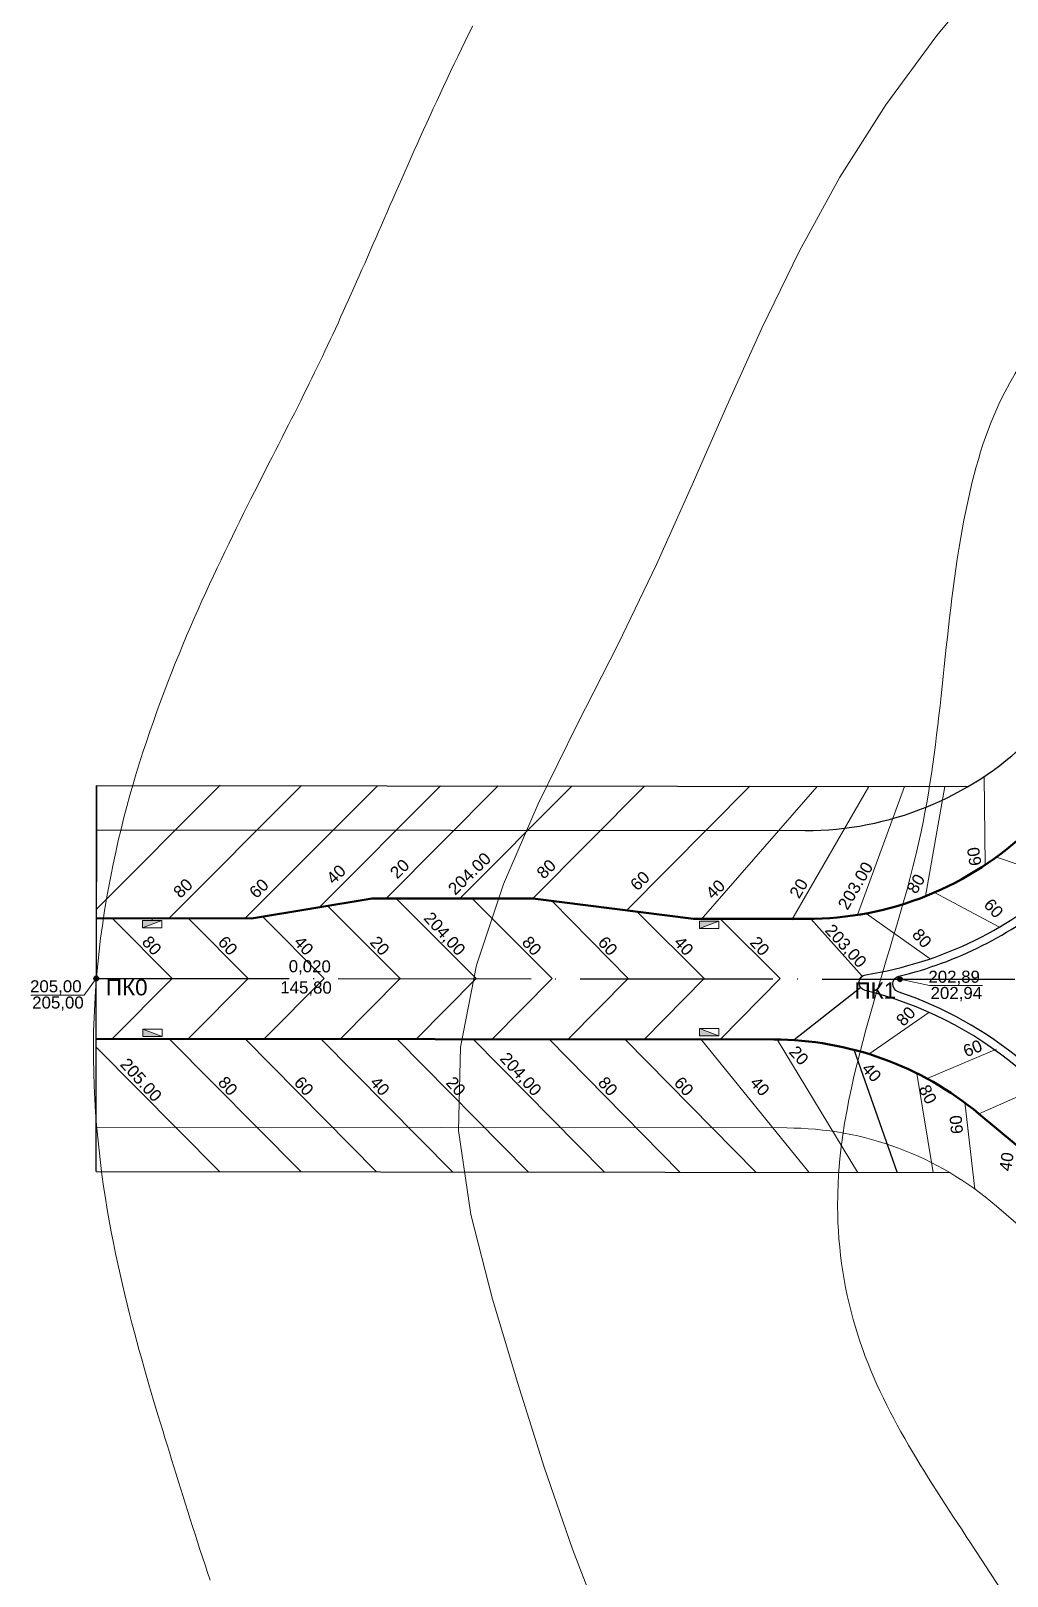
# Model space of a CAD drawing. Header units: millimetres. Extents: x -2123 to 34701, y -1286 to 835.
# Drawn here: x 4194.2 to 4315.6, y -1045.6 to -853.4 of the extents above; entities that cross this region are included whole.
import ezdxf

# ---------------------------------------------------------------- set-up
doc = ezdxf.new("R2010")
doc.units = ezdxf.units.MM
doc.linetypes.add('ACAD_ISO04W100', pattern=[30, 24, -3, 0, -3])
for name, color, linetype, lineweight in [('1 Відмітки', 7, 'Continuous', 25), ('2 Позначення', 80, 'Continuous', 20), ('вертикалка', 6, 'Continuous', 15), ('Горизонталі', 7, 'Continuous', 18), ('Дор. Розм.', 7, 'Continuous', 50), ('дорога', 126, 'Continuous', 25), ('поздовжній профіль', 250, 'Continuous', 15), ('Текст', 7, 'Continuous', 15), ('Інж. мережі', 205, 'Continuous', 18)]:
    doc.layers.add(name, color=color, linetype=linetype, lineweight=lineweight)
doc.layers.add('Вісь', color=170, linetype='ACAD_ISO04W100')
doc.styles.get("Standard").update_dxf_attribs({"font": 'arial.ttf'})

# ---------------------------------------------------------------- blocks, each defined once
blk = doc.blocks.new('6')
at = {"layer": '1 Відмітки', "transparency": 33554559}
h = blk.add_hatch(color=256, dxfattribs=at)
h.dxf.hatch_style = 1
edge = h.paths.add_edge_path()
edge.add_arc((-467.51, 342.13), 0.2, 0, 360)
at = {"layer": '1 Відмітки'}
blk.add_circle((-467.51, 342.13), 0.2, dxfattribs=at)

msp = doc.modelspace()

# ---------------------------------------------------------------- hatches: boundary and pattern name
at = {"layer": 'вертикалка'}
h = msp.add_hatch(color=0, dxfattribs=at)
h.dxf.hatch_style = 1
h.paths.add_polyline_path([(4210.459, -964.035), (4208.059, -964.035), (4208.059, -964.935)])
h = msp.add_hatch(color=0, dxfattribs=at)
h.dxf.hatch_style = 1
h.paths.add_polyline_path([(4279.73, -964.114), (4277.33, -964.114), (4277.33, -965.014)])
h = msp.add_hatch(color=0, dxfattribs=at)
h.dxf.hatch_style = 1
h.paths.add_polyline_path([(4210.479, -978.434), (4208.079, -978.434), (4208.079, -977.534)])
h = msp.add_hatch(color=0, dxfattribs=at)
h.dxf.hatch_style = 1
h.paths.add_polyline_path([(4279.73, -978.354), (4277.33, -978.354), (4277.33, -977.454)])

# ---------------------------------------------------------------- linework, layer by layer
at = {"layer": '2 Позначення', "color": 18, "true_color": 0x000000}
msp.add_lwpolyline([(4194.169, -973.313), (4194.169, -973.313), (4200.778, -973.313), (4202.287, -971.234)], dxfattribs=at)
at = {"layer": '2 Позначення', "color": 18, "true_color": 0x000000, "elevation": -400}
msp.add_lwpolyline([(4302.287, -971.331), (4305.943, -972.123), (4312.553, -972.123)], dxfattribs=at)
at = {"layer": 'вертикалка', "color": 0}
for p, q in [((4210.459, -964.035, -200), (4208.059, -964.935, -200)), ((4279.73, -964.114, -200), (4277.33, -965.014, -200)), ((4210.479, -978.434, -200), (4208.079, -977.534, -200)), ((4279.73, -978.354, -200), (4277.33, -977.454, -200))]:
    msp.add_line(p, q, dxfattribs=at)
at = {"layer": 'вертикалка', "color": 0, "elevation": -200}
for points in [[(4208.059, -964.035), (4208.059, -964.935), (4210.459, -964.935), (4210.459, -964.035)], [(4277.33, -964.114), (4277.33, -965.014), (4279.73, -965.014), (4279.73, -964.114)], [(4208.079, -978.434), (4208.079, -977.534), (4210.479, -977.534), (4210.479, -978.434)], [(4277.33, -978.354), (4277.33, -977.454), (4279.73, -977.454), (4279.73, -978.354)]]:
    msp.add_lwpolyline(points, close=True, dxfattribs=at)
at = {"layer": 'вертикалка', "color": 5, "lineweight": 20, "elevation": -200}
msp.add_lwpolyline([(4209.259, -964.035), (4209.259, -963.742)], dxfattribs=at)
at = {"layer": 'вертикалка', "color": 1, "lineweight": 20, "elevation": -200}
msp.add_lwpolyline([(4239.727, -978.777), (4242.091, -978.779)], dxfattribs=at)
at = {"layer": 'вертикалка', "color": 1, "lineweight": 30, "elevation": -200}
msp.add_lwpolyline([(4301.937, -995.348), (4296.587, -980.113)], dxfattribs=at)
at = {"layer": 'Вісь', "color": 18, "true_color": 0x000000, "elevation": -200}
msp.add_lwpolyline([(4202.287, -971.234), (4387.613, -971.375)], dxfattribs=at)
at = {"layer": 'Горизонталі'}
for points, elevation in [([(4265.404, -1052.234), (4261.538, -1042.23), (4258.016, -1032.009), (4254.722, -1021.626), (4251.571, -1011.138), (4248.905, -1000.616), (4247.376, -990.144), (4247.596, -979.799), (4249.59, -969.597), (4252.957, -959.512), (4257.289, -949.512), (4262.177, -939.57), (4267.213, -929.656), (4272.002, -919.744), (4276.451, -909.848), (4280.753, -900.023), (4285.112, -890.328), (4289.734, -880.818), (4294.824, -871.551), (4300.539, -862.579), (4306.854, -853.933), (4313.703, -845.64)], -200), ([(4216.462, -1046.077), (4216.14, -1045.116), (4215.821, -1044.158), (4215.506, -1043.204), (4215.194, -1042.252), (4214.885, -1041.304), (4214.578, -1040.359), (4214.275, -1039.417), (4213.975, -1038.478), (4213.677, -1037.542), (4213.382, -1036.609), (4213.089, -1035.68), (4212.799, -1034.754), (4212.511, -1033.831), (4212.226, -1032.911), (4211.942, -1031.995), (4211.662, -1031.084), (4211.383, -1030.175), (4211.105, -1029.268), (4210.83, -1028.366), (4210.556, -1027.466), (4210.281, -1026.558), (4210.001, -1025.631), (4209.716, -1024.684), (4209.427, -1023.717), (4209.135, -1022.731), (4208.839, -1021.724), (4208.541, -1020.698), (4208.241, -1019.651), (4207.939, -1018.584), (4207.636, -1017.496), (4207.332, -1016.388), (4207.029, -1015.259), (4206.727, -1014.108), (4206.426, -1012.937), (4206.127, -1011.744), (4205.831, -1010.529), (4205.539, -1009.292), (4205.251, -1008.032), (4204.968, -1006.749), (4204.691, -1005.444), (4204.421, -1004.115), (4204.16, -1002.763), (4203.906, -1001.387), (4203.663, -999.986), (4203.43, -998.561), (4203.209, -997.11), (4203.002, -995.635), (4202.809, -994.135), (4202.632, -992.609), (4202.471, -991.058), (4202.329, -989.481), (4202.206, -987.879), (4202.104, -986.251), (4202.025, -984.597), (4201.97, -982.918), (4201.941, -981.213), (4201.938, -979.493), (4201.963, -977.781), (4202.015, -976.083), (4202.093, -974.401), (4202.195, -972.734), (4202.321, -971.083), (4202.471, -969.449), (4202.643, -967.832), (4202.835, -966.232), (4203.049, -964.649), (4203.281, -963.085), (4203.532, -961.538), (4203.801, -960.01), (4204.087, -958.499), (4204.388, -957.007), (4204.704, -955.534), (4205.035, -954.079), (4205.379, -952.643), (4205.735, -951.224), (4206.103, -949.824), (4206.483, -948.442), (4206.873, -947.077), (4207.272, -945.731), (4207.681, -944.402), (4208.097, -943.09), (4208.522, -941.796), (4208.953, -940.519), (4209.391, -939.258), (4209.835, -938.013), (4210.284, -936.785), (4210.738, -935.573), (4211.197, -934.376), (4211.659, -933.196), (4212.125, -932.03), (4212.593, -930.88), (4213.064, -929.744), (4213.537, -928.622), (4214.012, -927.515), (4214.488, -926.422), (4214.965, -925.343), (4215.442, -924.278), (4215.919, -923.226), (4216.396, -922.187), (4216.872, -921.162), (4217.348, -920.149), (4217.822, -919.148), (4218.294, -918.16), (4218.765, -917.185), (4219.234, -916.222), (4219.7, -915.271), (4220.163, -914.332), (4220.623, -913.405), (4221.08, -912.489), (4221.533, -911.586), (4221.982, -910.693), (4222.427, -909.812), (4222.867, -908.942), (4223.303, -908.085), (4223.734, -907.237), (4224.16, -906.401), (4224.581, -905.575), (4224.997, -904.761), (4225.406, -903.959), (4225.809, -903.167), (4226.206, -902.387), (4226.595, -901.619), (4226.979, -900.862), (4227.356, -900.115), (4227.725, -899.38), (4228.087, -898.656), (4228.442, -897.944), (4228.789, -897.243), (4229.128, -896.554), (4229.459, -895.876), (4229.783, -895.209), (4230.104, -894.541), (4230.426, -893.867), (4230.748, -893.187), (4231.07, -892.502), (4231.394, -891.81), (4231.718, -891.113), (4232.042, -890.41), (4232.367, -889.701), (4232.694, -888.986), (4233.021, -888.266), (4233.349, -887.539), (4233.679, -886.806), (4234.009, -886.068), (4234.341, -885.323), (4234.675, -884.573), (4235.01, -883.816), (4235.347, -883.052), (4235.685, -882.284), (4236.026, -881.51), (4236.368, -880.73), (4236.712, -879.944), (4237.059, -879.152), (4237.407, -878.354), (4237.759, -877.55), (4238.112, -876.74), (4238.469, -875.925), (4238.828, -875.104), (4239.19, -874.276), (4239.555, -873.443), (4239.923, -872.604), (4240.295, -871.76), (4240.671, -870.907), (4241.05, -870.051), (4241.432, -869.189), (4241.819, -868.321), (4242.209, -867.448), (4242.604, -866.569), (4243.003, -865.684), (4243.406, -864.794), (4243.814, -863.899), (4244.227, -862.998), (4244.644, -862.092), (4245.067, -861.18), (4245.495, -860.263), (4245.929, -859.341), (4246.368, -858.414), (4246.813, -857.482), (4247.264, -856.545), (4247.72, -855.603), (4248.184, -854.656), (4248.653, -853.705), (4249.129, -852.748)], 5)]:
    msp.add_lwpolyline(points, dxfattribs=dict(at, elevation=elevation))
at = {"layer": 'Горизонталі', "lineweight": 20}
msp.add_open_spline([(4554.398, -1119.697, -200), (4535.054, -1121.038, -200), (4501.949, -1123.332, -200), (4457.909, -1123.336, -200), (4427.939, -1114.862, -200), (4401.192, -1106.34, -200), (4373.478, -1100.795, -200), (4336.657, -1083.125, -200), (4316.332, -1048.587, -200), (4296.998, -1020.731, -200), (4292.039, -988.831, -200), (4307.456, -956.167, -200), (4307.821, -922, -200), (4316.315, -889.901, -200), (4333.387, -877.5, -200), (4346.178, -869.96, -200)], degree=3, knots=[0, 0, 0, 0, 58.2648454, 99.7116442, 130.9968505, 151.1638656, 183.9152308, 215.9046505, 269.922662, 300.3210172, 316.5173473, 364.2430061, 403.4005779, 418.7711445, 461.9298992, 461.9298992, 461.9298992, 461.9298992], dxfattribs=at)
at = {"layer": 'Дор. Розм.', "color": 18, "true_color": 0x000000, "elevation": -200}
for points in [[(4276.601, -963.819), (4290.647, -963.835, 0.194947), (4318.509, -952.579), (4358.63, -913.754, 0.2237162), (4370.69, -881.87), (4364.487, -803.07, -0.0585458), (4364.845, -793.742), (4368.351, -771.356)], [(4202.278, -978.734), (4286.584, -978.83, -0.1747608), (4312.098, -988.062), (4370.522, -1036.595, -0.2024604), (4384.839, -1064.224), (4385.648, -1074.192)]]:
    msp.add_lwpolyline(points, format="xyb", dxfattribs=at)
for points in [[(4221.601, -963.756), (4236.604, -961.273), (4256.604, -961.296), (4276.601, -963.819)], [(4202.295, -963.734), (4221.601, -963.756)]]:
    msp.add_lwpolyline(points, dxfattribs=at)
at = {"layer": 'дорога', "color": 18, "true_color": 0x000000, "elevation": -200}
msp.add_lwpolyline([(4202.308, -952.734), (4290.51, -952.835, 0.194947), (4318.372, -941.579), (4366.579, -894.929)], format="xyb", dxfattribs=at)
for points in [[(4202.26, -995.234), (4202.314, -947.234)], [(4202.314, -947.234), (4202.287, -971.234)], [(4202.314, -947.234), (4310.759, -947.358)], [(4202.26, -995.234), (4308.432, -995.355)]]:
    msp.add_lwpolyline(points, dxfattribs=at)
at = {"layer": 'дорога', "color": 18, "lineweight": 30, "true_color": 0x000000, "elevation": -200}
for points in [[(4298.039, -970.763, 0.1511433), (4323.254, -958.418, -0.737635), (4324.917, -959.36, -0.0079644), (4324.917, -959.36, 0.1275647), (4325.976, -987.457, -0.7427752), (4324.38, -988.514), (4316.891, -982.293, 0.1131065), (4297.953, -972.722, -0.818483), (4298.039, -970.763, -0.0247597)], [(4302.147, -970.963, 0.1147067), (4321.761, -961.078, -0.6955514), (4323.388, -962.01, 0.1007011), (4324.202, -984.724, -0.7216937), (4322.591, -985.728), (4317.53, -981.523, 0.0920997), (4302.063, -972.882, -0.7513047)]]:
    msp.add_lwpolyline(points, format="xyb", close=True, dxfattribs=at)
at = {"layer": 'дорога', "color": 18, "lineweight": 20, "true_color": 0x000000, "elevation": -200}
msp.add_lwpolyline([(4202.266, -989.734), (4288.197, -989.832, -0.1795847), (4314.282, -999.547), (4379.193, -1055.555)], format="xyb", dxfattribs=at)
at = {"layer": 'поздовжній профіль', "lineweight": 20, "elevation": -200}
for points in [[(4217.715, -947.2), (4202.316, -962.602)], [(4227.839, -947.235), (4211.398, -963.679)], [(4237.273, -947.268), (4220.853, -963.711)], [(4245.119, -947.283), (4230.068, -962.355)], [(4252.297, -947.291), (4238.366, -961.275)], [(4270.518, -947.312), (4256.604, -961.296)], [(4283.598, -947.327), (4268.255, -962.766)], [(4291.964, -947.336), (4277.57, -963.906)], [(4298.428, -947.344), (4288.836, -963.941)], [(4322.644, -958.983), (4314.286, -956.136)], [(4314.602, -964.808), (4306.599, -960.536)], [(4202.298, -961.768), (4202.273, -961.742)], [(4240.108, -971.234), (4231.06, -962.191)], [(4259.02, -971.234), (4249.06, -961.287)], [(4268.476, -971.234), (4259.032, -961.602)], [(4277.932, -971.234), (4269.598, -962.935)], [(4211.74, -971.234), (4204.259, -963.736)], [(4221.196, -971.234), (4213.717, -963.747)], [(4287.379, -971.234), (4279.911, -963.822)], [(4306.034, -968.789), (4298.068, -963.149)], [(4211.74, -971.234), (4204.273, -978.736)], [(4221.196, -971.234), (4213.728, -978.747)], [(4240.108, -971.234), (4232.636, -978.769)], [(4259.02, -971.234), (4251.536, -978.79)], [(4268.476, -971.234), (4260.991, -978.801)], [(4277.932, -971.234), (4270.445, -978.812)], [(4287.379, -971.234), (4279.899, -978.822)], [(4305.879, -975.479), (4298.407, -980.631)], [(4217.605, -995.252), (4202.277, -979.78)], [(4227.729, -995.263), (4211.364, -978.744)], [(4237.164, -995.274), (4220.818, -978.755)], [(4246.609, -995.285), (4230.264, -978.766)], [(4256.033, -995.295), (4239.727, -978.777)], [(4274.913, -995.317), (4258.627, -978.798)], [(4284.347, -995.328), (4268.081, -978.809)], [(4290.948, -995.335), (4277.536, -978.82)], [(4297.009, -995.342), (4286.99, -978.831)], [(4314.277, -980.018), (4305.652, -983.692)], [(4202.276, -980.741), (4202.273, -980.744)], [(4306.429, -995.353), (4304.403, -983.041)], [(4319.817, -984.655), (4312.098, -988.062)], [(4311.616, -997.438), (4310.372, -986.628)]]:
    msp.add_lwpolyline(points, dxfattribs=at)
at = {"layer": 'поздовжній профіль', "lineweight": 30, "elevation": -200}
for points in [[(4261.449, -947.301), (4247.536, -961.286)], [(4249.564, -971.234), (4239.593, -961.277)], [(4297.577, -970.964), (4291.214, -963.831)], [(4249.564, -971.234), (4242.091, -978.779)], [(4297.406, -972.368), (4289.061, -978.91)], [(4265.467, -995.306), (4249.182, -978.787)]]:
    msp.add_lwpolyline(points, dxfattribs=at)
at = {"layer": 'поздовжній профіль', "lineweight": 20}
for points in [[(4302.85, -947.349), (4297.009, -963.333)], [(4307.869, -947.354), (4305.475, -961.003)], [(4312.763, -946.104), (4312.889, -957.111)]]:
    msp.add_lwpolyline(points, dxfattribs=at)
at = {"layer": 'поздовжній профіль', "color": 18, "lineweight": 20, "true_color": 0x000000, "elevation": -200}
for points in [[(4230.652, -971.234), (4222.958, -963.531)], [(4230.652, -971.234), (4223.173, -978.758)]]:
    msp.add_lwpolyline(points, dxfattribs=at)
at = {"layer": 'Текст', "color": 18, "lineweight": 30, "true_color": 0x000000, "elevation": 5}
msp.add_lwpolyline([(4226.286, -971.234, 0, 0, 0), (4233.224, -971.24, 1.4, 0, 0), (4236.53, -971.243, 0, 0, 0)], format="xyseb", dxfattribs=at)
at = {"layer": 'Інж. мережі', "elevation": -200}
msp.add_lwpolyline([(4202.314, -947.234), (4202.26, -995.234)], dxfattribs=at)

# ---------------------------------------------------------------- block references
at = {"layer": '1 Відмітки', "color": 0, "xscale": 1.5, "yscale": 1.5, "zscale": 1.5}
for p in [(4903.55, -1484.433, -200), (5003.549, -1484.53, -200)]:
    msp.add_blockref('6', p, dxfattribs=at)

# ---------------------------------------------------------------- texts
at = {"layer": '1 Відмітки', "color": 0, "char_height": 1.5, "attachment_point": 3}
for s, insert, rotation in [('60', (4310.61, -955.037), 98.93328), ('40', (4232.44, -956.932, -200), 44.24119), ('20', (4240.347, -956.244, -200), 44.24119), ('204.00', (4250.49, -955.409, -200), 44.24119), ('80', (4258.585, -956.265, -200), 44.24119), ('203.00', (4297.726, -956.551), 59.41513), ('80', (4213.38, -958.648, -200), 44.24119), ('60', (4222.834, -958.68, -200), 44.24119), ('60', (4270.237, -957.735, -200), 44.24119), ('40', (4279.631, -958.789, -200), 44.24119), ('20', (4289.632, -958.641), 59.41513), ('80', (4304.194, -958.066), 59.41513), ('60', (4315.285, -962.851, -200), 312.39249), ('204,00', (4248.366, -967.526, -200), 312.39249), ('203,00', (4298.282, -969.034, -200), 312.39249), ('80', (4210.542, -967.489, -200), 312.39249), ('60', (4219.998, -967.499, -200), 312.39249), ('40', (4229.454, -967.499, -200), 312.39249), ('20', (4238.91, -967.517, -200), 312.39249), ('80', (4257.822, -967.526, -200), 312.39249), ('60', (4267.278, -967.535, -200), 312.39249), ('40', (4276.734, -967.535, -200), 312.39249), ('20', (4286.19, -967.554, -200), 312.39249), ('80', (4306.365, -966.57, -200), 312.39249), ('80', (4303.287, -974.575, -200), 45.47691), ('20', (4291.053, -981.161, -200), 312.39249), ('60', (4312.119, -978.781, -200), 22.21792), ('205.00', (4210.585, -985.705, 5), 312.39249), ('204,00', (4257.834, -984.993, -200), 312.39249), ('40', (4300.102, -983.264, -200), 312.39249), ('80', (4220.01, -984.956, -200), 312.39249), ('60', (4229.466, -984.966, -200), 312.39249), ('40', (4238.922, -984.966, -200), 312.39249), ('20', (4248.378, -984.984, -200), 312.39249), ('80', (4267.29, -984.993, -200), 312.39249), ('60', (4276.746, -985.002, -200), 312.39249), ('40', (4286.202, -985.002, -200), 312.39249), ('80', (4306.946, -986.347, -200), 296.78701), ('60', (4308.45, -988.32), 94.81997), ('40', (4314.969, -992.758), 81.11587)]:
    msp.add_mtext_dynamic_manual_height_columns(s, width=7.02543, gutter_width=12.5, heights=[0], dxfattribs=dict(at, insert=insert, rotation=rotation))
at = {"layer": '1 Відмітки', "color": 18, "true_color": 0x000000, "char_height": 1.5, "attachment_point": 3}
for s, insert in [('202,89', (4312.234, -970.268, -400)), ('205,00', (4200.46, -971.458)), ('202,94', (4312.504, -972.289, -400)), ('205,00', (4200.729, -973.478))]:
    msp.add_mtext_dynamic_manual_height_columns(s, width=7.02543, gutter_width=12.5, heights=[0], dxfattribs=dict(at, insert=insert))
at = {"layer": '1 Відмітки', "color": 0, "char_height": 2, "attachment_point": 1}
for s, insert in [('ПК0', (4203.486, -971.336, -200)), ('ПК1', (4296.626, -971.732, -200))]:
    msp.add_mtext_dynamic_manual_height_columns(s, width=7.02543, gutter_width=12.5, heights=[0], dxfattribs=dict(at, insert=insert))
at = {"layer": 'Текст', "color": 18, "true_color": 0x000000, "char_height": 1.5, "attachment_point": 3, "rotation": 359.71083}
for s, insert in [('0,020', (4231.481, -968.983, 5)), ('145,80', (4231.599, -971.623, 5))]:
    msp.add_mtext_dynamic_manual_height_columns(s, width=5.85234, gutter_width=12.5, heights=[0], dxfattribs=dict(at, insert=insert))

doc.saveas('drawing.dxf')
